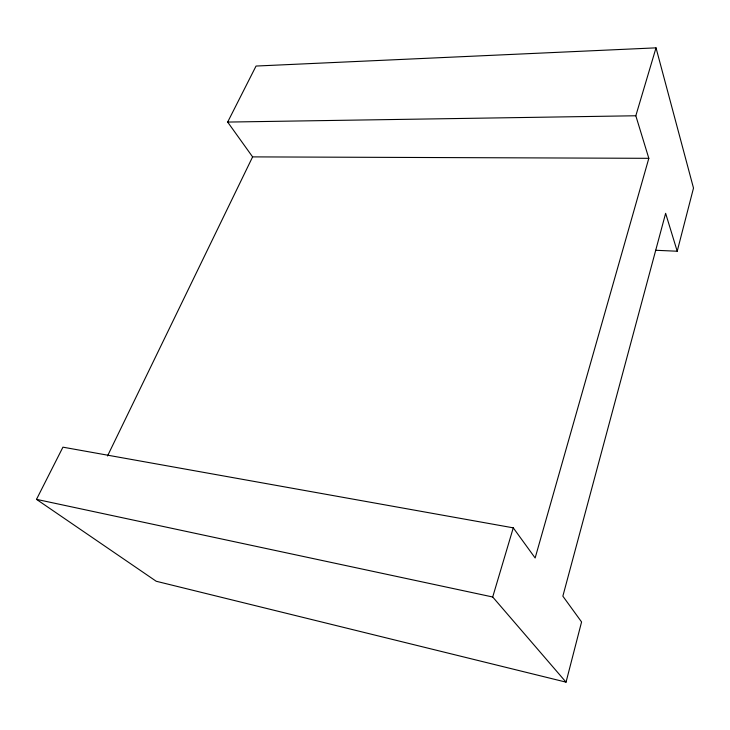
<?xml version="1.0" encoding="UTF-8"?>
<svg xmlns="http://www.w3.org/2000/svg" width="730" height="730" viewBox="0 0 730 730"><rect width="100%" height="100%" fill="white"/><g stroke="black" fill="none" stroke-linecap="round" stroke-linejoin="round"><path stroke-width="1.09" d="M648.824 158.319L252.607 156.886L227.66 122.074L256.048 66.047L656.024 47.851L635.821 115.769L648.824 158.319L535.145 557.985L513.272 527.845L62.935 447.171L36.5 499.356L156.229 581.262L566.042 682.148L581.573 621.951L562.857 596.164L665.632 213.333L677.212 251.23L655.668 250.271M677.212 251.23L693.5 188.075L656.024 47.851M566.042 682.148L492.704 596.994L513.272 527.845M107.52 455.967L252.607 156.886M227.66 122.074L635.821 115.769M36.5 499.356L492.704 596.994"/></g></svg>
